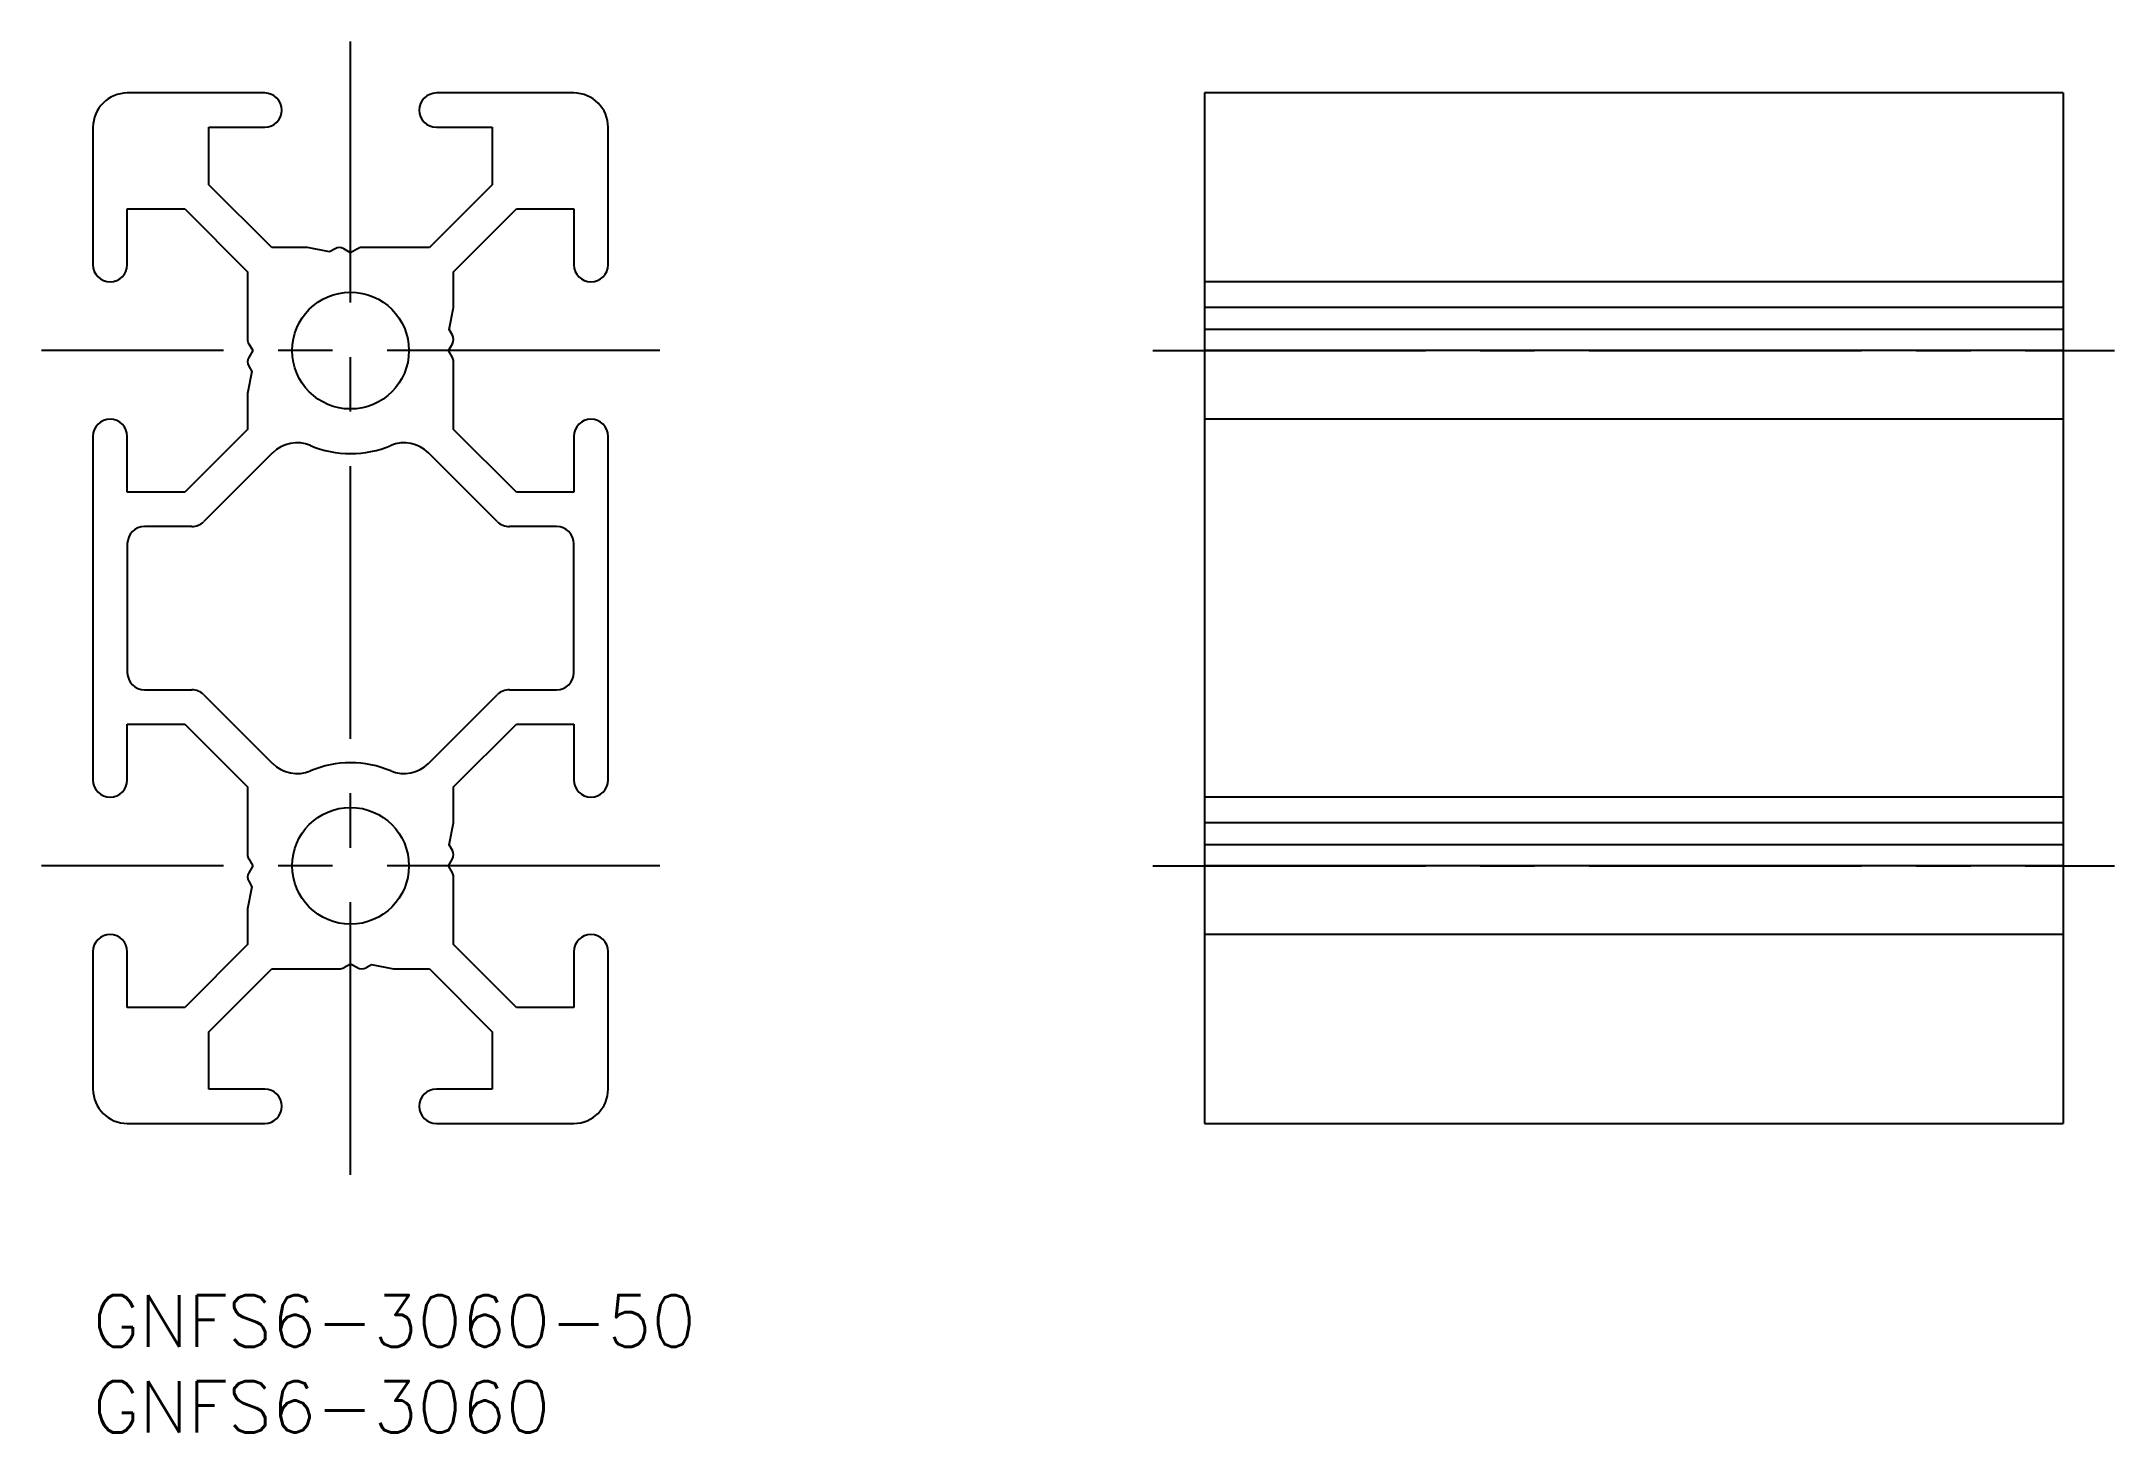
# Model space of a CAD drawing. Extents: x -3 to 118, y -8 to 73.
import ezdxf

# ---------------------------------------------------------------- set-up
doc = ezdxf.new("R2010")
doc.units = 0
doc.header["$LTSCALE"] = 0.5
doc.linetypes.add('CENTER', pattern=[50.8, 31.75, -6.35, 6.35, -6.35])
for name, color, linetype in [('MSM_CENTER', 1, 'CENTER'), ('MSM_CONTINUOUS', 7, 'CONTINUOUS'), ('MSM_PART_NUMBER', 7, 'CONTINUOUS')]:
    doc.layers.add(name, color=color, linetype=linetype)
doc.styles.get("Standard").update_dxf_attribs({"font": 'txt.shx', "height": 3, "bigfont": 'bigfont.shx'})

# ---------------------------------------------------------------- blocks, each defined once
blk = doc.blocks.new('*U3')
at = {"layer": 'MSM_PART_NUMBER'}
blk.add_text('GNFS6-3060-50', height=3, dxfattribs=at).set_placement((0, -3))
blk = doc.blocks.new('*U4')
at = {"layer": 'MSM_PART_NUMBER'}
blk.add_text('GNFS6-3060', height=3, dxfattribs=at).set_placement((0, -8))

msp = doc.modelspace()

# ---------------------------------------------------------------- linework, layer by layer
at = {"layer": 'MSM_CENTER'}
for p, q in [((15, 7), (15, 73)), ((33, 55), (-3, 55)), ((61.72, 55), (117.72, 55)), ((33, 25), (-3, 25)), ((61.72, 25), (117.72, 25))]:
    msp.add_line(p, q, dxfattribs=at)
at = {"layer": 'MSM_CONTINUOUS'}
for p, q in [((10, 70), (2, 70)), ((28, 70), (20, 70)), ((114.72, 70), (64.72, 70)), ((64.72, 70), (64.72, 10)), ((114.72, 70), (114.72, 10)), ((0, 68), (0, 60)), ((6.75, 68), (10, 68)), ((6.75, 64.66), (6.75, 68)), ((20, 68), (23.25, 68)), ((23.25, 68), (23.25, 64.66)), ((30, 60), (30, 68)), ((10.41, 61), (6.75, 64.66)), ((23.25, 64.66), (19.59, 61)), ((2, 63.25), (5.34, 63.25)), ((2, 60), (2, 63.25)), ((5.34, 63.25), (9, 59.59)), ((21, 59.59), (24.66, 63.25)), ((24.66, 63.25), (28, 63.25)), ((28, 63.25), (28, 60)), ((12.5, 61), (10.41, 61)), ((13.78, 60.75), (12.5, 61)), ((14.1, 60.93), (13.78, 60.75)), ((15, 60.7), (14.6, 60.93)), ((15.4, 60.93), (15, 60.7)), ((19.59, 61), (15.65, 61)), ((9, 59.59), (9, 55.65)), ((21, 57.5), (21, 59.59)), ((114.72, 59), (64.72, 59)), ((20.75, 56.22), (21, 57.5)), ((114.72, 57.5), (64.72, 57.5)), ((20.93, 55.9), (20.75, 56.22)), ((114.72, 56.22), (64.72, 56.22)), ((9.07, 55.4), (9.3, 55)), ((9.3, 55), (9.07, 54.6)), ((20.7, 55), (20.93, 55.4)), ((20.93, 54.6), (20.7, 55)), ((21, 50.41), (21, 54.35)), ((114.72, 55), (64.72, 55)), ((9.25, 53.78), (9, 52.5)), ((9.07, 54.1), (9.25, 53.78)), ((9, 52.5), (9, 50.41)), ((114.72, 51), (64.72, 51)), ((0, 50), (0, 30)), ((2, 46.75), (2, 50)), ((9, 50.41), (5.34, 46.75)), ((24.66, 46.75), (21, 50.41)), ((28, 50), (28, 46.75)), ((30, 30), (30, 50)), ((10.46, 49.05), (6.46, 45.04)), ((23.54, 45.04), (19.54, 49.05)), ((5.34, 46.75), (2, 46.75)), ((28, 46.75), (24.66, 46.75)), ((5.75, 44.75), (3, 44.75)), ((27, 44.75), (24.25, 44.75)), ((2, 43.75), (2, 36.25)), ((28, 36.25), (28, 43.75)), ((3, 35.25), (5.75, 35.25)), ((24.25, 35.25), (27, 35.25)), ((6.46, 34.96), (10.46, 30.95)), ((19.54, 30.95), (23.54, 34.96)), ((2, 33.25), (5.34, 33.25)), ((2, 30), (2, 33.25)), ((5.34, 33.25), (9, 29.59)), ((21, 29.59), (24.66, 33.25)), ((24.66, 33.25), (28, 33.25)), ((28, 33.25), (28, 30)), ((9, 29.59), (9, 25.65)), ((21, 27.5), (21, 29.59)), ((114.72, 29), (64.72, 29)), ((20.75, 26.22), (21, 27.5)), ((114.72, 27.5), (64.72, 27.5)), ((9.07, 25.4), (9.3, 25)), ((20.7, 25), (20.93, 25.4)), ((20.93, 25.9), (20.75, 26.22)), ((114.72, 26.22), (64.72, 26.22)), ((9.3, 25), (9.07, 24.6)), ((20.93, 24.6), (20.7, 25)), ((21, 20.41), (21, 24.35)), ((114.72, 25), (64.72, 25)), ((9.25, 23.78), (9, 22.5)), ((9.07, 24.1), (9.25, 23.78)), ((9, 22.5), (9, 20.41)), ((114.72, 21), (64.72, 21)), ((0, 20), (0, 12)), ((2, 16.75), (2, 20)), ((9, 20.41), (5.34, 16.75)), ((24.66, 16.75), (21, 20.41)), ((28, 20), (28, 16.75)), ((30, 12), (30, 20)), ((6.75, 15.34), (10.41, 19)), ((10.41, 19), (14.35, 19)), ((14.6, 19.07), (15, 19.3)), ((15, 19.3), (15.4, 19.07)), ((15.9, 19.07), (16.22, 19.25)), ((16.22, 19.25), (17.5, 19)), ((17.5, 19), (19.59, 19)), ((19.59, 19), (23.25, 15.34)), ((5.34, 16.75), (2, 16.75)), ((28, 16.75), (24.66, 16.75)), ((6.75, 12), (6.75, 15.34)), ((23.25, 15.34), (23.25, 12)), ((10, 12), (6.75, 12)), ((23.25, 12), (20, 12)), ((2, 10), (10, 10)), ((20, 10), (28, 10)), ((64.72, 10), (114.72, 10))]:
    msp.add_line(p, q, dxfattribs=at)
for centre in [(15, 55), (15, 25)]:
    msp.add_circle(centre, 3.4, dxfattribs=at)
for centre, radius, start, end in [((2, 68), 2, 90, 180), ((10, 69), 1, 270, 90), ((20, 69), 1, 90, 270), ((28, 68), 2, 0, 90), ((14.35, 60.5), 0.5, 60, 120), ((15.65, 60.5), 0.5, 90, 120), ((1, 60), 1, 180, 0), ((29, 60), 1, 180, 0), ((9.5, 55.65), 0.5, 180, 210), ((20.5, 55.65), 0.5, 330, 30), ((9.5, 54.35), 0.5, 150, 210), ((20.5, 54.35), 0.5, 0, 30), ((1, 50), 1, 0, 180), ((29, 50), 1, 0, 180), ((11.88, 47.63), 2, 67.0243, 135), ((18.12, 47.63), 2, 45, 112.9757), ((15, 55), 6, 247.0243, 292.9757), ((3, 43.75), 1, 90, 180), ((5.75, 45.75), 1, 270, 315), ((24.25, 45.75), 1, 225, 270), ((27, 43.75), 1, 0, 90), ((3, 36.25), 1, 180, 270), ((27, 36.25), 1, 270, 0), ((5.75, 34.25), 1, 45, 90), ((24.25, 34.25), 1, 90, 135), ((11.88, 32.37), 2, 225, 292.9757), ((15, 25), 6, 67.0243, 112.9757), ((18.12, 32.37), 2, 247.0243, 315), ((1, 30), 1, 180, 0), ((29, 30), 1, 180, 0), ((9.5, 25.65), 0.5, 180, 210), ((20.5, 25.65), 0.5, 330, 30), ((9.5, 24.35), 0.5, 150, 210), ((20.5, 24.35), 0.5, 0, 30), ((1, 20), 1, 0, 180), ((29, 20), 1, 0, 180), ((14.35, 19.5), 0.5, 270, 300), ((15.65, 19.5), 0.5, 240, 300), ((2, 12), 2, 180, 270), ((10, 11), 1, 270, 90), ((20, 11), 1, 90, 270), ((28, 12), 2, 270, 0)]:
    msp.add_arc(centre, radius, start, end, dxfattribs=at)

# ---------------------------------------------------------------- block references
for name in ['*U3', '*U4']:
    msp.add_blockref(name, (0, 0), dxfattribs=at)

doc.saveas('drawing.dxf')
